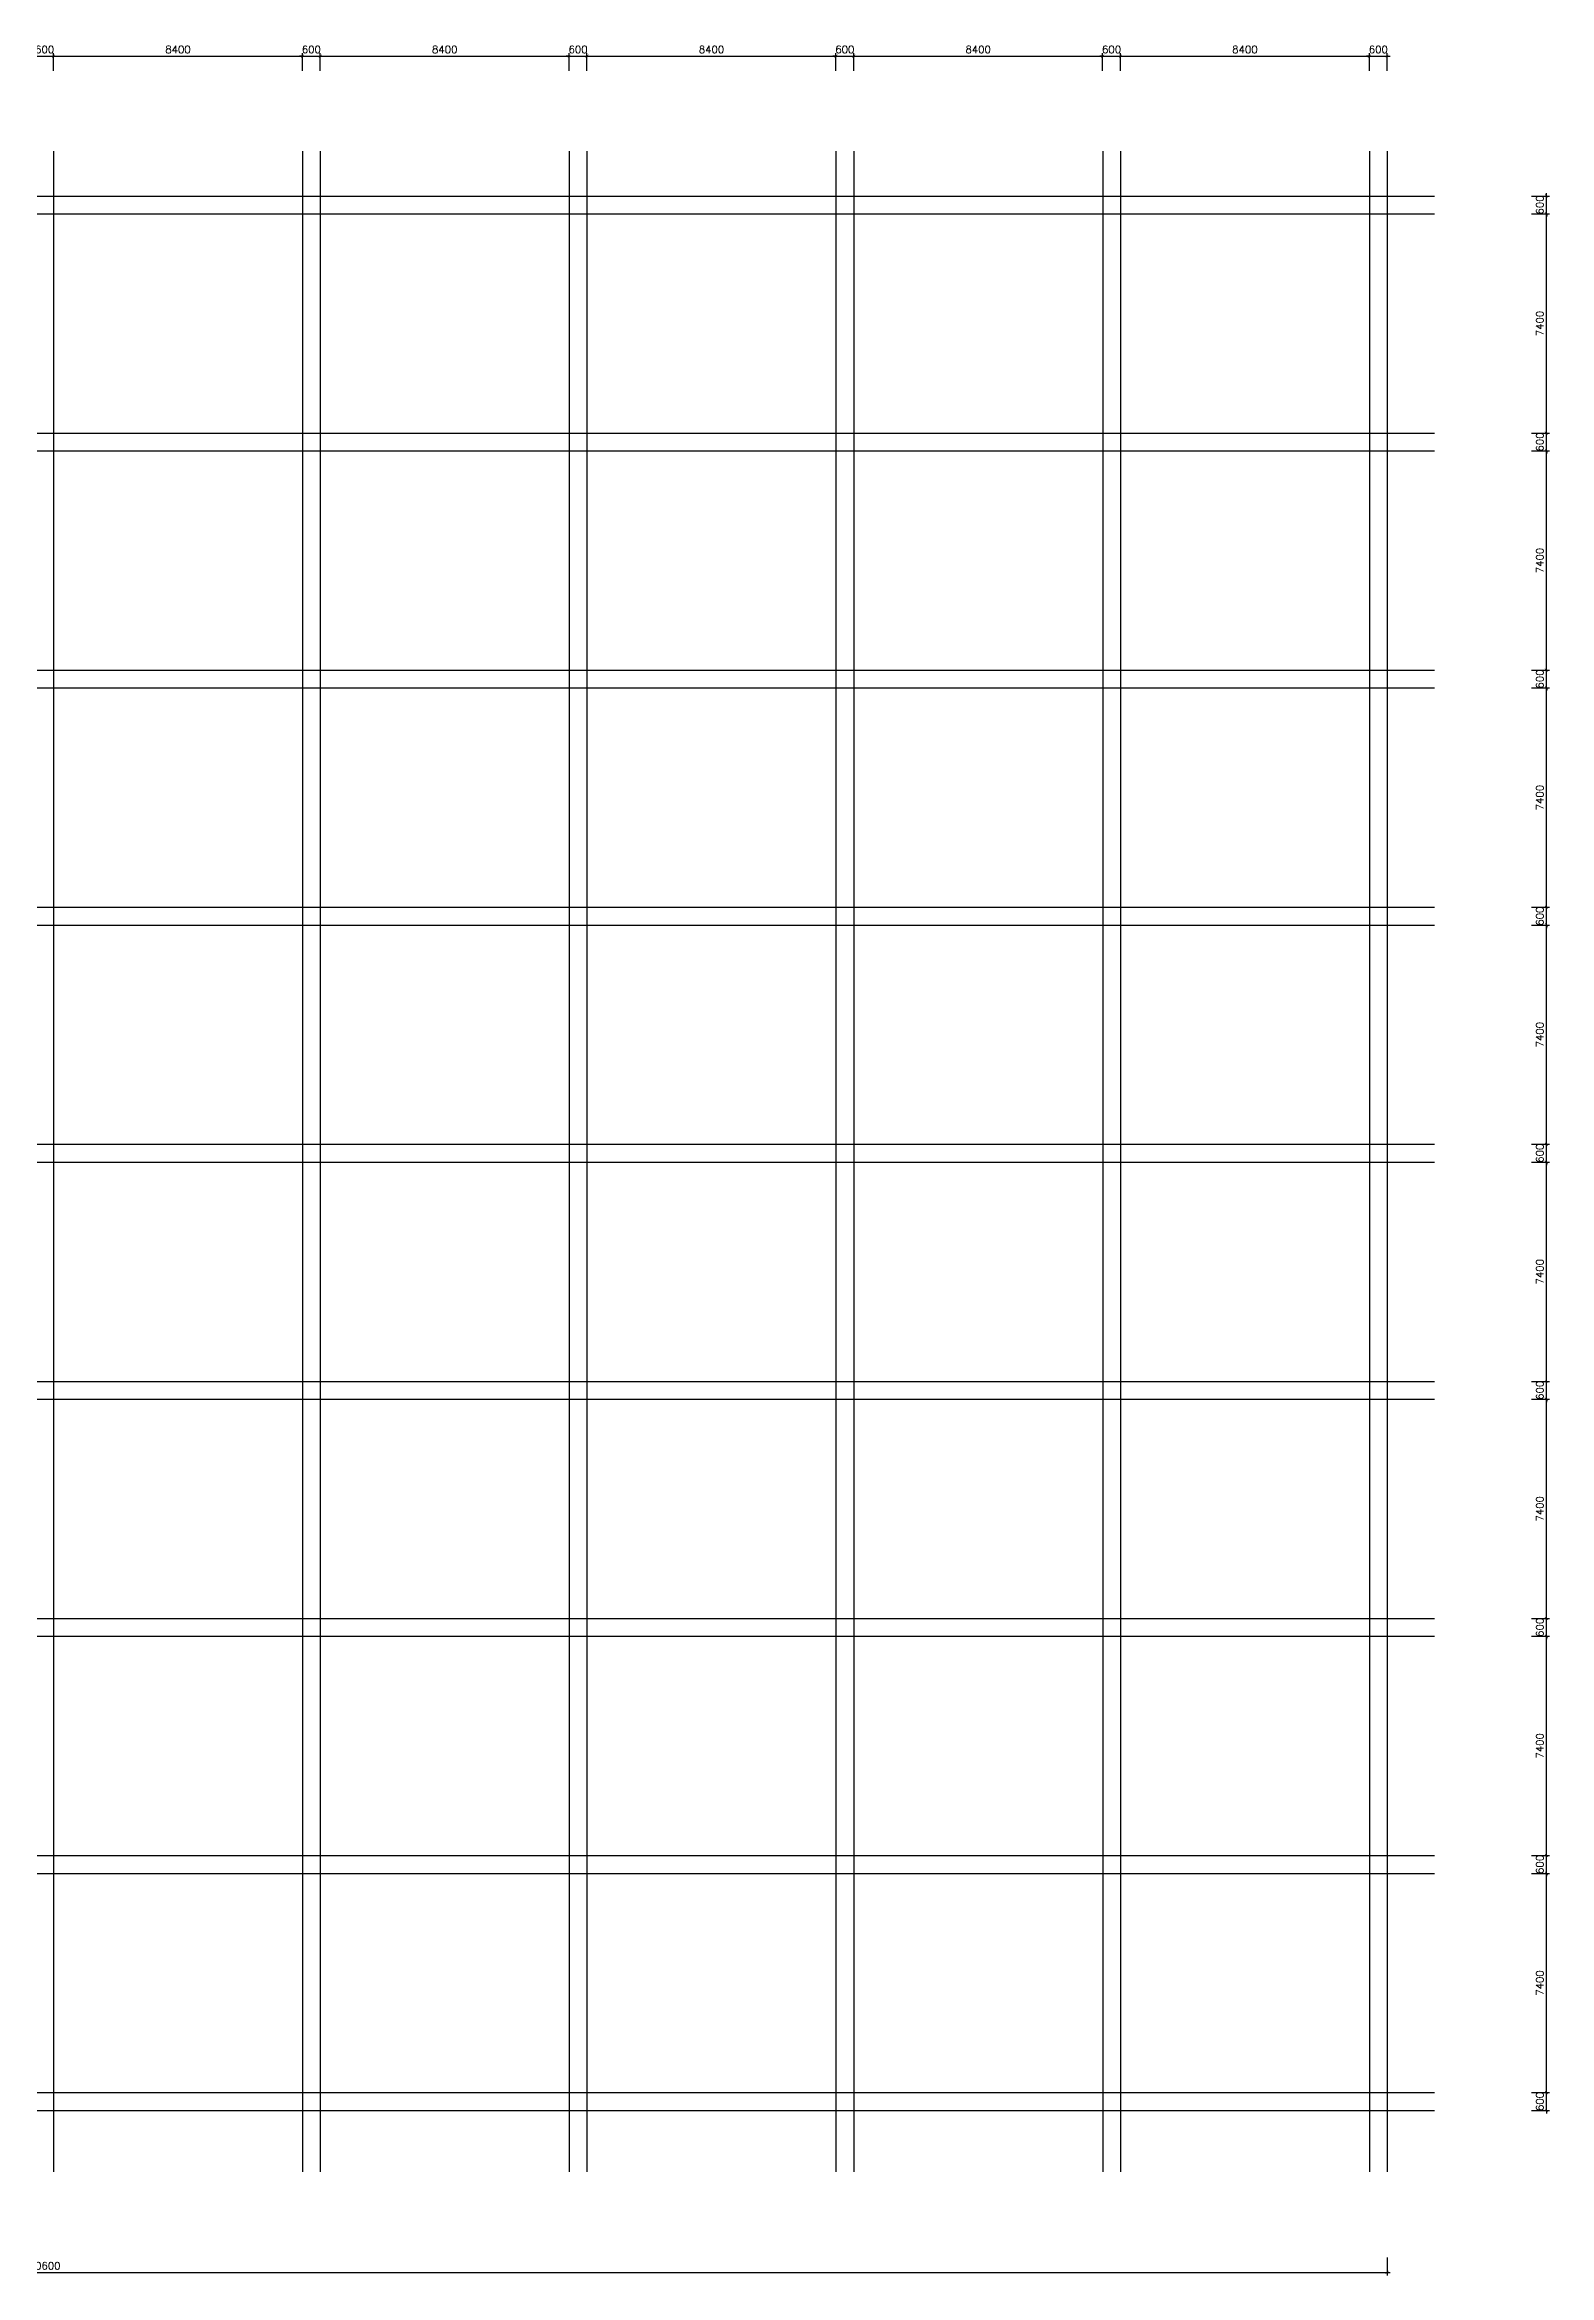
# Model space of a CAD drawing. Header units: millimetres. Extents: x 315931 to 416641, y 124747 to 200024.
# Drawn here: x 365868 to 416641, y 124747 to 200024 of the extents above; entities that cross this region are included whole.
import ezdxf

# ---------------------------------------------------------------- set-up
doc = ezdxf.new("R2010")
doc.units = ezdxf.units.MM
doc.layers.get('Defpoints').update_dxf_attribs({"color": 8})
doc.styles.get("Standard").update_dxf_attribs({"font": 'txt', "bigfont": 'gbcbig.shx'})
doc.dimstyles.new('平面1：100', dxfattribs={"dimscale": 100, "dimtxt": 2.5, "dimasz": 1, "dimexe": 1, "dimexo": 1, "dimgap": 1, "dimtad": 1, "dimdec": 0, "dimtxsty": 'Standard', "dimblk": 'ARCHTICK', "dimcen": 1, "dimdle": 1, "dimclrd": 3, "dimclre": 3, "dimclrt": 4, "dimadec": 0, "dimazin": 0, "dimtfac": 1, "dimtdec": 0, "dimtix": 1, "dimtmove": 2, "dimatfit": 3, "dimldrblk": 'ARCHTICK', "dimfxl": 0, "dimarcsym": 0})

# ---------------------------------------------------------------- blocks, each defined once
blk = doc.blocks.new('_ArchTick')
at = {"color": 0, "linetype": 'ByBlock', "const_width": 0.15}
blk.add_lwpolyline([(-0.5, -0.5), (0.5, 0.5)], dxfattribs=at)
blk = doc.blocks.new('*D43')
at = {"color": 3, "lineweight": -2}
for p, q in [((416541, 130914), (416541, 131014)), ((416041, 130914), (416641, 130914)), ((416041, 130314), (416641, 130314)), ((416541, 130314), (416541, 130914)), ((416541, 130314), (416541, 130214))]:
    blk.add_line(p, q, dxfattribs=at)
at = {"layer": 'Defpoints', "color": 0}
for p in [(412759, 130914), (412759, 130314), (416541, 130914)]:
    blk.add_point(p, dxfattribs=at)
at = {"color": 3, "lineweight": -2, "xscale": 100, "yscale": 100, "zscale": 100}
for p, rotation in [((416541, 130914), 270), ((416541, 130314), 90)]:
    blk.add_blockref('_ArchTick', p, dxfattribs=dict(at, rotation=rotation))
at = {"color": 4, "insert": (416316, 130614), "char_height": 250, "attachment_point": 5, "rotation": 90}
blk.add_mtext('600', dxfattribs=at)
blk = doc.blocks.new('*D44')
at = {"color": 3, "lineweight": -2}
for p, q in [((416041, 138314), (416641, 138314)), ((416541, 130814), (416541, 138414)), ((416041, 130914), (416641, 130914))]:
    blk.add_line(p, q, dxfattribs=at)
at = {"layer": 'Defpoints', "color": 0}
for p in [(412759, 138314), (416541, 138314), (412759, 130914)]:
    blk.add_point(p, dxfattribs=at)
at = {"color": 3, "lineweight": -2, "xscale": 100, "yscale": 100, "zscale": 100}
for p, rotation in [((416541, 138314), 90), ((416541, 130914), 270)]:
    blk.add_blockref('_ArchTick', p, dxfattribs=dict(at, rotation=rotation))
at = {"color": 4, "insert": (416316, 134614), "char_height": 250, "attachment_point": 5, "rotation": 90}
blk.add_mtext('7400', dxfattribs=at)
blk = doc.blocks.new('*D45')
at = {"color": 3, "lineweight": -2}
for p, q in [((416041, 138914), (416641, 138914)), ((416541, 138914), (416541, 139014)), ((416541, 138314), (416541, 138914)), ((416041, 138314), (416641, 138314)), ((416541, 138314), (416541, 138214))]:
    blk.add_line(p, q, dxfattribs=at)
at = {"layer": 'Defpoints', "color": 0}
for p in [(412759, 138914), (416541, 138914), (412759, 138314)]:
    blk.add_point(p, dxfattribs=at)
at = {"color": 3, "lineweight": -2, "xscale": 100, "yscale": 100, "zscale": 100}
for p, rotation in [((416541, 138914), 270), ((416541, 138314), 90)]:
    blk.add_blockref('_ArchTick', p, dxfattribs=dict(at, rotation=rotation))
at = {"color": 4, "insert": (416316, 138614), "char_height": 250, "attachment_point": 5, "rotation": 90}
blk.add_mtext('600', dxfattribs=at)
blk = doc.blocks.new('*D46')
at = {"color": 3, "lineweight": -2}
for p, q in [((416041, 146314), (416641, 146314)), ((416541, 138814), (416541, 146414)), ((416041, 138914), (416641, 138914))]:
    blk.add_line(p, q, dxfattribs=at)
at = {"layer": 'Defpoints', "color": 0}
for p in [(412759, 146314), (416541, 146314), (412759, 138914)]:
    blk.add_point(p, dxfattribs=at)
at = {"color": 3, "lineweight": -2, "xscale": 100, "yscale": 100, "zscale": 100}
for p, rotation in [((416541, 146314), 90), ((416541, 138914), 270)]:
    blk.add_blockref('_ArchTick', p, dxfattribs=dict(at, rotation=rotation))
at = {"color": 4, "insert": (416316, 142614), "char_height": 250, "attachment_point": 5, "rotation": 90}
blk.add_mtext('7400', dxfattribs=at)
blk = doc.blocks.new('*D47')
at = {"color": 3, "lineweight": -2}
for p, q in [((416041, 146914), (416641, 146914)), ((416541, 146914), (416541, 147014)), ((416541, 146314), (416541, 146914)), ((416041, 146314), (416641, 146314)), ((416541, 146314), (416541, 146214))]:
    blk.add_line(p, q, dxfattribs=at)
at = {"layer": 'Defpoints', "color": 0}
for p in [(412759, 146914), (416541, 146914), (412759, 146314)]:
    blk.add_point(p, dxfattribs=at)
at = {"color": 3, "lineweight": -2, "xscale": 100, "yscale": 100, "zscale": 100}
for p, rotation in [((416541, 146914), 270), ((416541, 146314), 90)]:
    blk.add_blockref('_ArchTick', p, dxfattribs=dict(at, rotation=rotation))
at = {"color": 4, "insert": (416316, 146614), "char_height": 250, "attachment_point": 5, "rotation": 90}
blk.add_mtext('600', dxfattribs=at)
blk = doc.blocks.new('*D48')
at = {"color": 3, "lineweight": -2}
for p, q in [((416541, 146814), (416541, 154414)), ((416041, 154314), (416641, 154314)), ((416041, 146914), (416641, 146914))]:
    blk.add_line(p, q, dxfattribs=at)
at = {"layer": 'Defpoints', "color": 0}
for p in [(412759, 154314), (416541, 154314), (412759, 146914)]:
    blk.add_point(p, dxfattribs=at)
at = {"color": 3, "lineweight": -2, "xscale": 100, "yscale": 100, "zscale": 100}
for p, rotation in [((416541, 154314), 90), ((416541, 146914), 270)]:
    blk.add_blockref('_ArchTick', p, dxfattribs=dict(at, rotation=rotation))
at = {"color": 4, "insert": (416316, 150614), "char_height": 250, "attachment_point": 5, "rotation": 90}
blk.add_mtext('7400', dxfattribs=at)
blk = doc.blocks.new('*D49')
at = {"color": 3, "lineweight": -2}
for p, q in [((416041, 154914), (416641, 154914)), ((416541, 154914), (416541, 155014)), ((416541, 154314), (416541, 154914)), ((416041, 154314), (416641, 154314)), ((416541, 154314), (416541, 154214))]:
    blk.add_line(p, q, dxfattribs=at)
at = {"layer": 'Defpoints', "color": 0}
for p in [(412759, 154914), (416541, 154914), (412759, 154314)]:
    blk.add_point(p, dxfattribs=at)
at = {"color": 3, "lineweight": -2, "xscale": 100, "yscale": 100, "zscale": 100}
for p, rotation in [((416541, 154914), 270), ((416541, 154314), 90)]:
    blk.add_blockref('_ArchTick', p, dxfattribs=dict(at, rotation=rotation))
at = {"color": 4, "insert": (416316, 154614), "char_height": 250, "attachment_point": 5, "rotation": 90}
blk.add_mtext('600', dxfattribs=at)
blk = doc.blocks.new('*D50')
at = {"color": 3, "lineweight": -2}
for p, q in [((416041, 162314), (416641, 162314)), ((416541, 154814), (416541, 162414)), ((416041, 154914), (416641, 154914))]:
    blk.add_line(p, q, dxfattribs=at)
at = {"layer": 'Defpoints', "color": 0}
for p in [(412759, 162314), (416541, 162314), (412759, 154914)]:
    blk.add_point(p, dxfattribs=at)
at = {"color": 3, "lineweight": -2, "xscale": 100, "yscale": 100, "zscale": 100}
for p, rotation in [((416541, 162314), 90), ((416541, 154914), 270)]:
    blk.add_blockref('_ArchTick', p, dxfattribs=dict(at, rotation=rotation))
at = {"color": 4, "insert": (416316, 158614), "char_height": 250, "attachment_point": 5, "rotation": 90}
blk.add_mtext('7400', dxfattribs=at)
blk = doc.blocks.new('*D51')
at = {"color": 3, "lineweight": -2}
for p, q in [((416041, 162914), (416641, 162914)), ((416541, 162914), (416541, 163014)), ((416541, 162314), (416541, 162914)), ((416041, 162314), (416641, 162314)), ((416541, 162314), (416541, 162214))]:
    blk.add_line(p, q, dxfattribs=at)
at = {"layer": 'Defpoints', "color": 0}
for p in [(412759, 162914), (416541, 162914), (412759, 162314)]:
    blk.add_point(p, dxfattribs=at)
at = {"color": 3, "lineweight": -2, "xscale": 100, "yscale": 100, "zscale": 100}
for p, rotation in [((416541, 162914), 270), ((416541, 162314), 90)]:
    blk.add_blockref('_ArchTick', p, dxfattribs=dict(at, rotation=rotation))
at = {"color": 4, "insert": (416316, 162614), "char_height": 250, "attachment_point": 5, "rotation": 90}
blk.add_mtext('600', dxfattribs=at)
blk = doc.blocks.new('*D52')
at = {"color": 3, "lineweight": -2}
for p, q in [((416041, 170314), (416641, 170314)), ((416541, 162814), (416541, 170414)), ((416041, 162914), (416641, 162914))]:
    blk.add_line(p, q, dxfattribs=at)
at = {"layer": 'Defpoints', "color": 0}
for p in [(412759, 170314), (416541, 170314), (412759, 162914)]:
    blk.add_point(p, dxfattribs=at)
at = {"color": 3, "lineweight": -2, "xscale": 100, "yscale": 100, "zscale": 100}
for p, rotation in [((416541, 170314), 90), ((416541, 162914), 270)]:
    blk.add_blockref('_ArchTick', p, dxfattribs=dict(at, rotation=rotation))
at = {"color": 4, "insert": (416316, 166614), "char_height": 250, "attachment_point": 5, "rotation": 90}
blk.add_mtext('7400', dxfattribs=at)
blk = doc.blocks.new('*D53')
at = {"color": 3, "lineweight": -2}
for p, q in [((416041, 170914), (416641, 170914)), ((416541, 170914), (416541, 171014)), ((416541, 170314), (416541, 170914)), ((416041, 170314), (416641, 170314)), ((416541, 170314), (416541, 170214))]:
    blk.add_line(p, q, dxfattribs=at)
at = {"layer": 'Defpoints', "color": 0}
for p in [(412759, 170914), (416541, 170914), (412759, 170314)]:
    blk.add_point(p, dxfattribs=at)
at = {"color": 3, "lineweight": -2, "xscale": 100, "yscale": 100, "zscale": 100}
for p, rotation in [((416541, 170914), 270), ((416541, 170314), 90)]:
    blk.add_blockref('_ArchTick', p, dxfattribs=dict(at, rotation=rotation))
at = {"color": 4, "insert": (416316, 170614), "char_height": 250, "attachment_point": 5, "rotation": 90}
blk.add_mtext('600', dxfattribs=at)
blk = doc.blocks.new('*D54')
at = {"color": 3, "lineweight": -2}
for p, q in [((416541, 170814), (416541, 178414)), ((416041, 178314), (416641, 178314)), ((416041, 170914), (416641, 170914))]:
    blk.add_line(p, q, dxfattribs=at)
at = {"layer": 'Defpoints', "color": 0}
for p in [(412759, 178314), (416541, 178314), (412759, 170914)]:
    blk.add_point(p, dxfattribs=at)
at = {"color": 3, "lineweight": -2, "xscale": 100, "yscale": 100, "zscale": 100}
for p, rotation in [((416541, 178314), 90), ((416541, 170914), 270)]:
    blk.add_blockref('_ArchTick', p, dxfattribs=dict(at, rotation=rotation))
at = {"color": 4, "insert": (416316, 174614), "char_height": 250, "attachment_point": 5, "rotation": 90}
blk.add_mtext('7400', dxfattribs=at)
blk = doc.blocks.new('*D55')
at = {"color": 3, "lineweight": -2}
for p, q in [((416041, 178914), (416641, 178914)), ((416541, 178914), (416541, 179014)), ((416541, 178314), (416541, 178914)), ((416041, 178314), (416641, 178314)), ((416541, 178314), (416541, 178214))]:
    blk.add_line(p, q, dxfattribs=at)
at = {"layer": 'Defpoints', "color": 0}
for p in [(412759, 178914), (416541, 178914), (412759, 178314)]:
    blk.add_point(p, dxfattribs=at)
at = {"color": 3, "lineweight": -2, "xscale": 100, "yscale": 100, "zscale": 100}
for p, rotation in [((416541, 178914), 270), ((416541, 178314), 90)]:
    blk.add_blockref('_ArchTick', p, dxfattribs=dict(at, rotation=rotation))
at = {"color": 4, "insert": (416316, 178614), "char_height": 250, "attachment_point": 5, "rotation": 90}
blk.add_mtext('600', dxfattribs=at)
blk = doc.blocks.new('*D56')
at = {"color": 3, "lineweight": -2}
for p, q in [((416041, 186314), (416641, 186314)), ((416541, 178814), (416541, 186414)), ((416041, 178914), (416641, 178914))]:
    blk.add_line(p, q, dxfattribs=at)
at = {"layer": 'Defpoints', "color": 0}
for p in [(412759, 186314), (416541, 186314), (412759, 178914)]:
    blk.add_point(p, dxfattribs=at)
at = {"color": 3, "lineweight": -2, "xscale": 100, "yscale": 100, "zscale": 100}
for p, rotation in [((416541, 186314), 90), ((416541, 178914), 270)]:
    blk.add_blockref('_ArchTick', p, dxfattribs=dict(at, rotation=rotation))
at = {"color": 4, "insert": (416316, 182614), "char_height": 250, "attachment_point": 5, "rotation": 90}
blk.add_mtext('7400', dxfattribs=at)
blk = doc.blocks.new('*D57')
at = {"color": 3, "lineweight": -2}
for p, q in [((416041, 186914), (416641, 186914)), ((416541, 186914), (416541, 187014)), ((416541, 186314), (416541, 186914)), ((416041, 186314), (416641, 186314)), ((416541, 186314), (416541, 186214))]:
    blk.add_line(p, q, dxfattribs=at)
at = {"layer": 'Defpoints', "color": 0}
for p in [(412759, 186914), (416541, 186914), (412759, 186314)]:
    blk.add_point(p, dxfattribs=at)
at = {"color": 3, "lineweight": -2, "xscale": 100, "yscale": 100, "zscale": 100}
for p, rotation in [((416541, 186914), 270), ((416541, 186314), 90)]:
    blk.add_blockref('_ArchTick', p, dxfattribs=dict(at, rotation=rotation))
at = {"color": 4, "insert": (416316, 186614), "char_height": 250, "attachment_point": 5, "rotation": 90}
blk.add_mtext('600', dxfattribs=at)
blk = doc.blocks.new('*D58')
at = {"color": 3, "lineweight": -2}
for p, q in [((416041, 194314), (416641, 194314)), ((416541, 186814), (416541, 194414)), ((416041, 186914), (416641, 186914))]:
    blk.add_line(p, q, dxfattribs=at)
at = {"layer": 'Defpoints', "color": 0}
for p in [(412759, 194314), (416541, 194314), (412759, 186914)]:
    blk.add_point(p, dxfattribs=at)
at = {"color": 3, "lineweight": -2, "xscale": 100, "yscale": 100, "zscale": 100}
for p, rotation in [((416541, 194314), 90), ((416541, 186914), 270)]:
    blk.add_blockref('_ArchTick', p, dxfattribs=dict(at, rotation=rotation))
at = {"color": 4, "insert": (416316, 190614), "char_height": 250, "attachment_point": 5, "rotation": 90}
blk.add_mtext('7400', dxfattribs=at)
blk = doc.blocks.new('*D59')
at = {"color": 3, "lineweight": -2}
for p, q in [((416541, 194914), (416541, 195014)), ((416041, 194914), (416641, 194914)), ((416041, 194314), (416641, 194314)), ((416541, 194314), (416541, 194914)), ((416541, 194314), (416541, 194214))]:
    blk.add_line(p, q, dxfattribs=at)
at = {"layer": 'Defpoints', "color": 0}
for p in [(412759, 194914), (412759, 194314), (416541, 194914)]:
    blk.add_point(p, dxfattribs=at)
at = {"color": 3, "lineweight": -2, "xscale": 100, "yscale": 100, "zscale": 100}
for p, rotation in [((416541, 194914), 270), ((416541, 194314), 90)]:
    blk.add_blockref('_ArchTick', p, dxfattribs=dict(at, rotation=rotation))
at = {"color": 4, "insert": (416316, 194614), "char_height": 250, "attachment_point": 5, "rotation": 90}
blk.add_mtext('600', dxfattribs=at)
blk = doc.blocks.new('*D70')
at = {"color": 3, "lineweight": -2}
for p, q in [((365568, 199635), (365468, 199635)), ((365568, 199135), (365568, 199735)), ((365568, 199635), (366168, 199635)), ((366168, 199135), (366168, 199735)), ((366168, 199635), (366268, 199635))]:
    blk.add_line(p, q, dxfattribs=at)
at = {"layer": 'Defpoints', "color": 0}
for p in [(366168, 199635), (365568, 196427), (366168, 196427)]:
    blk.add_point(p, dxfattribs=at)
at = {"color": 3, "lineweight": -2, "xscale": 100, "yscale": 100, "zscale": 100}
blk.add_blockref('_ArchTick', (365568, 199635), dxfattribs=at)
at = {"color": 3, "lineweight": -2, "xscale": 100, "yscale": 100, "zscale": 100, "rotation": 180}
blk.add_blockref('_ArchTick', (366168, 199635), dxfattribs=at)
at = {"color": 4, "insert": (365868, 199860), "char_height": 250, "attachment_point": 5}
blk.add_mtext('600', dxfattribs=at)
blk = doc.blocks.new('*D71')
at = {"color": 3, "lineweight": -2}
for p, q in [((366068, 199635), (374668, 199635)), ((366168, 199135), (366168, 199735)), ((374568, 199135), (374568, 199735))]:
    blk.add_line(p, q, dxfattribs=at)
at = {"layer": 'Defpoints', "color": 0}
for p in [(374568, 199635), (366168, 196427), (374568, 196427)]:
    blk.add_point(p, dxfattribs=at)
at = {"color": 3, "lineweight": -2, "xscale": 100, "yscale": 100, "zscale": 100, "rotation": 180}
blk.add_blockref('_ArchTick', (366168, 199635), dxfattribs=at)
at = {"color": 3, "lineweight": -2, "xscale": 100, "yscale": 100, "zscale": 100}
blk.add_blockref('_ArchTick', (374568, 199635), dxfattribs=at)
at = {"color": 4, "insert": (370368, 199860), "char_height": 250, "attachment_point": 5}
blk.add_mtext('8400', dxfattribs=at)
blk = doc.blocks.new('*D72')
at = {"color": 3, "lineweight": -2}
for p, q in [((374568, 199635), (374468, 199635)), ((374568, 199135), (374568, 199735)), ((374568, 199635), (375168, 199635)), ((375168, 199135), (375168, 199735)), ((375168, 199635), (375268, 199635))]:
    blk.add_line(p, q, dxfattribs=at)
at = {"layer": 'Defpoints', "color": 0}
for p in [(375168, 199635), (374568, 196427), (375168, 196427)]:
    blk.add_point(p, dxfattribs=at)
at = {"color": 3, "lineweight": -2, "xscale": 100, "yscale": 100, "zscale": 100}
blk.add_blockref('_ArchTick', (374568, 199635), dxfattribs=at)
at = {"color": 3, "lineweight": -2, "xscale": 100, "yscale": 100, "zscale": 100, "rotation": 180}
blk.add_blockref('_ArchTick', (375168, 199635), dxfattribs=at)
at = {"color": 4, "insert": (374868, 199860), "char_height": 250, "attachment_point": 5}
blk.add_mtext('600', dxfattribs=at)
blk = doc.blocks.new('*D73')
at = {"color": 3, "lineweight": -2}
for p, q in [((375068, 199635), (383668, 199635)), ((375168, 199135), (375168, 199735)), ((383568, 199135), (383568, 199735))]:
    blk.add_line(p, q, dxfattribs=at)
at = {"layer": 'Defpoints', "color": 0}
for p in [(383568, 199635), (375168, 196427), (383568, 196427)]:
    blk.add_point(p, dxfattribs=at)
at = {"color": 3, "lineweight": -2, "xscale": 100, "yscale": 100, "zscale": 100, "rotation": 180}
blk.add_blockref('_ArchTick', (375168, 199635), dxfattribs=at)
at = {"color": 3, "lineweight": -2, "xscale": 100, "yscale": 100, "zscale": 100}
blk.add_blockref('_ArchTick', (383568, 199635), dxfattribs=at)
at = {"color": 4, "insert": (379368, 199860), "char_height": 250, "attachment_point": 5}
blk.add_mtext('8400', dxfattribs=at)
blk = doc.blocks.new('*D74')
at = {"color": 3, "lineweight": -2}
for p, q in [((383568, 199635), (383468, 199635)), ((383568, 199135), (383568, 199735)), ((383568, 199635), (384168, 199635)), ((384168, 199135), (384168, 199735)), ((384168, 199635), (384268, 199635))]:
    blk.add_line(p, q, dxfattribs=at)
at = {"layer": 'Defpoints', "color": 0}
for p in [(384168, 199635), (383568, 196427), (384168, 196427)]:
    blk.add_point(p, dxfattribs=at)
at = {"color": 3, "lineweight": -2, "xscale": 100, "yscale": 100, "zscale": 100}
blk.add_blockref('_ArchTick', (383568, 199635), dxfattribs=at)
at = {"color": 3, "lineweight": -2, "xscale": 100, "yscale": 100, "zscale": 100, "rotation": 180}
blk.add_blockref('_ArchTick', (384168, 199635), dxfattribs=at)
at = {"color": 4, "insert": (383868, 199860), "char_height": 250, "attachment_point": 5}
blk.add_mtext('600', dxfattribs=at)
blk = doc.blocks.new('*D75')
at = {"color": 3, "lineweight": -2}
for p, q in [((384068, 199635), (392668, 199635)), ((384168, 199135), (384168, 199735)), ((392568, 199135), (392568, 199735))]:
    blk.add_line(p, q, dxfattribs=at)
at = {"layer": 'Defpoints', "color": 0}
for p in [(392568, 199635), (384168, 196427), (392568, 196427)]:
    blk.add_point(p, dxfattribs=at)
at = {"color": 3, "lineweight": -2, "xscale": 100, "yscale": 100, "zscale": 100, "rotation": 180}
blk.add_blockref('_ArchTick', (384168, 199635), dxfattribs=at)
at = {"color": 3, "lineweight": -2, "xscale": 100, "yscale": 100, "zscale": 100}
blk.add_blockref('_ArchTick', (392568, 199635), dxfattribs=at)
at = {"color": 4, "insert": (388368, 199860), "char_height": 250, "attachment_point": 5}
blk.add_mtext('8400', dxfattribs=at)
blk = doc.blocks.new('*D76')
at = {"color": 3, "lineweight": -2}
for p, q in [((392568, 199635), (392468, 199635)), ((392568, 199135), (392568, 199735)), ((392568, 199635), (393168, 199635)), ((393168, 199135), (393168, 199735)), ((393168, 199635), (393268, 199635))]:
    blk.add_line(p, q, dxfattribs=at)
at = {"layer": 'Defpoints', "color": 0}
for p in [(393168, 199635), (392568, 196427), (393168, 196427)]:
    blk.add_point(p, dxfattribs=at)
at = {"color": 3, "lineweight": -2, "xscale": 100, "yscale": 100, "zscale": 100}
blk.add_blockref('_ArchTick', (392568, 199635), dxfattribs=at)
at = {"color": 3, "lineweight": -2, "xscale": 100, "yscale": 100, "zscale": 100, "rotation": 180}
blk.add_blockref('_ArchTick', (393168, 199635), dxfattribs=at)
at = {"color": 4, "insert": (392868, 199860), "char_height": 250, "attachment_point": 5}
blk.add_mtext('600', dxfattribs=at)
blk = doc.blocks.new('*D77')
at = {"color": 3, "lineweight": -2}
for p, q in [((393068, 199635), (401668, 199635)), ((393168, 199135), (393168, 199735)), ((401568, 199135), (401568, 199735))]:
    blk.add_line(p, q, dxfattribs=at)
at = {"layer": 'Defpoints', "color": 0}
for p in [(401568, 199635), (393168, 196427), (401568, 196427)]:
    blk.add_point(p, dxfattribs=at)
at = {"color": 3, "lineweight": -2, "xscale": 100, "yscale": 100, "zscale": 100, "rotation": 180}
blk.add_blockref('_ArchTick', (393168, 199635), dxfattribs=at)
at = {"color": 3, "lineweight": -2, "xscale": 100, "yscale": 100, "zscale": 100}
blk.add_blockref('_ArchTick', (401568, 199635), dxfattribs=at)
at = {"color": 4, "insert": (397368, 199860), "char_height": 250, "attachment_point": 5}
blk.add_mtext('8400', dxfattribs=at)
blk = doc.blocks.new('*D78')
at = {"color": 3, "lineweight": -2}
for p, q in [((401568, 199635), (401468, 199635)), ((401568, 199135), (401568, 199735)), ((401568, 199635), (402168, 199635)), ((402168, 199135), (402168, 199735)), ((402168, 199635), (402268, 199635))]:
    blk.add_line(p, q, dxfattribs=at)
at = {"layer": 'Defpoints', "color": 0}
for p in [(402168, 199635), (401568, 196427), (402168, 196427)]:
    blk.add_point(p, dxfattribs=at)
at = {"color": 3, "lineweight": -2, "xscale": 100, "yscale": 100, "zscale": 100}
blk.add_blockref('_ArchTick', (401568, 199635), dxfattribs=at)
at = {"color": 3, "lineweight": -2, "xscale": 100, "yscale": 100, "zscale": 100, "rotation": 180}
blk.add_blockref('_ArchTick', (402168, 199635), dxfattribs=at)
at = {"color": 4, "insert": (401868, 199860), "char_height": 250, "attachment_point": 5}
blk.add_mtext('600', dxfattribs=at)
blk = doc.blocks.new('*D79')
at = {"color": 3, "lineweight": -2}
for p, q in [((402068, 199635), (410668, 199635)), ((402168, 199135), (402168, 199735)), ((410568, 199135), (410568, 199735))]:
    blk.add_line(p, q, dxfattribs=at)
at = {"layer": 'Defpoints', "color": 0}
for p in [(410568, 199635), (402168, 196427), (410568, 196427)]:
    blk.add_point(p, dxfattribs=at)
at = {"color": 3, "lineweight": -2, "xscale": 100, "yscale": 100, "zscale": 100, "rotation": 180}
blk.add_blockref('_ArchTick', (402168, 199635), dxfattribs=at)
at = {"color": 3, "lineweight": -2, "xscale": 100, "yscale": 100, "zscale": 100}
blk.add_blockref('_ArchTick', (410568, 199635), dxfattribs=at)
at = {"color": 4, "insert": (406368, 199860), "char_height": 250, "attachment_point": 5}
blk.add_mtext('8400', dxfattribs=at)
blk = doc.blocks.new('*D80')
at = {"color": 3, "lineweight": -2}
for p, q in [((410568, 199635), (410468, 199635)), ((410568, 199135), (410568, 199735)), ((410568, 199635), (411168, 199635)), ((411168, 199135), (411168, 199735)), ((411168, 199635), (411268, 199635))]:
    blk.add_line(p, q, dxfattribs=at)
at = {"layer": 'Defpoints', "color": 0}
for p in [(411168, 199635), (410568, 196427), (411168, 196427)]:
    blk.add_point(p, dxfattribs=at)
at = {"color": 3, "lineweight": -2, "xscale": 100, "yscale": 100, "zscale": 100}
blk.add_blockref('_ArchTick', (410568, 199635), dxfattribs=at)
at = {"color": 3, "lineweight": -2, "xscale": 100, "yscale": 100, "zscale": 100, "rotation": 180}
blk.add_blockref('_ArchTick', (411168, 199635), dxfattribs=at)
at = {"color": 4, "insert": (410868, 199860), "char_height": 250, "attachment_point": 5}
blk.add_mtext('600', dxfattribs=at)
blk = doc.blocks.new('*D82')
at = {"color": 3, "lineweight": -2}
for p, q in [((320568, 125347), (320568, 124747)), ((411168, 125347), (411168, 124747)), ((320468, 124847), (411268, 124847))]:
    blk.add_line(p, q, dxfattribs=at)
at = {"layer": 'Defpoints', "color": 0}
for p in [(320568, 128240), (411168, 128240), (411168, 124847)]:
    blk.add_point(p, dxfattribs=at)
at = {"color": 3, "lineweight": -2, "xscale": 100, "yscale": 100, "zscale": 100, "rotation": 180}
blk.add_blockref('_ArchTick', (320568, 124847), dxfattribs=at)
at = {"color": 3, "lineweight": -2, "xscale": 100, "yscale": 100, "zscale": 100}
blk.add_blockref('_ArchTick', (411168, 124847), dxfattribs=at)
at = {"color": 4, "insert": (365868, 125072), "char_height": 250, "attachment_point": 5}
blk.add_mtext('90600', dxfattribs=at)

msp = doc.modelspace()

# ---------------------------------------------------------------- linework, layer by layer
for p, q in [((366168.3, 196426.9), (366168.3, 128240.1)), ((374568.3, 196426.9), (374568.3, 128240.1)), ((375168.3, 196426.9), (375168.3, 128240.1)), ((383568.3, 196426.9), (383568.3, 128240.1)), ((384168.3, 196426.9), (384168.3, 128240.1)), ((392568.3, 196426.9), (392568.3, 128240.1)), ((393168.3, 196426.9), (393168.3, 128240.1)), ((401568.3, 196426.9), (401568.3, 128240.1)), ((402168.3, 196426.9), (402168.3, 128240.1)), ((410568.3, 196426.9), (410568.3, 128240.1)), ((411168.3, 196426.9), (411168.3, 128240.1)), ((319249.6, 194914), (412758.9, 194914)), ((319249.6, 194314), (412758.9, 194314)), ((319249.6, 186914), (412758.9, 186914)), ((319249.6, 186314), (412758.9, 186314)), ((319249.6, 178914), (412758.9, 178914)), ((319249.6, 178314), (412758.9, 178314)), ((319249.6, 170914), (412758.9, 170914)), ((319249.6, 170314), (412758.9, 170314)), ((319249.6, 162914), (412758.9, 162914)), ((319249.6, 162314), (412758.9, 162314)), ((319249.6, 154914), (412758.9, 154914)), ((319249.6, 154314), (412758.9, 154314)), ((319249.6, 146914), (412758.9, 146914)), ((319249.6, 146314), (412758.9, 146314)), ((319249.6, 138914), (412758.9, 138914)), ((319249.6, 138314), (412758.9, 138314)), ((319249.6, 130914), (412758.9, 130914)), ((319249.6, 130314), (412758.9, 130314))]:
    msp.add_line(p, q)

# ---------------------------------------------------------------- dimensions: what is measured, and where the dimension line sits
for base, p1, p2, picture, middle in [((366168.3, 199634.7), (365568.3, 196426.9), (366168.3, 196426.9), '*D70', (365868.3, 199859.7)), ((374568.3, 199634.7), (366168.3, 196426.9), (374568.3, 196426.9), '*D71', (370368.3, 199859.7)), ((375168.3, 199634.7), (374568.3, 196426.9), (375168.3, 196426.9), '*D72', (374868.3, 199859.7)), ((383568.3, 199634.7), (375168.3, 196426.9), (383568.3, 196426.9), '*D73', (379368.3, 199859.7)), ((384168.3, 199634.7), (383568.3, 196426.9), (384168.3, 196426.9), '*D74', (383868.3, 199859.7)), ((392568.3, 199634.7), (384168.3, 196426.9), (392568.3, 196426.9), '*D75', (388368.3, 199859.7)), ((393168.3, 199634.7), (392568.3, 196426.9), (393168.3, 196426.9), '*D76', (392868.3, 199859.7)), ((401568.3, 199634.7), (393168.3, 196426.9), (401568.3, 196426.9), '*D77', (397368.3, 199859.7)), ((402168.3, 199634.7), (401568.3, 196426.9), (402168.3, 196426.9), '*D78', (401868.3, 199859.7)), ((410568.3, 199634.7), (402168.3, 196426.9), (410568.3, 196426.9), '*D79', (406368.3, 199859.7)), ((411168.3, 199634.7), (410568.3, 196426.9), (411168.3, 196426.9), '*D80', (410868.3, 199859.7)), ((411168.3, 124846.9), (320568.3, 128240.1), (411168.3, 128240.1), '*D82', (365868.3, 125071.9))]:
    dim = msp.add_linear_dim(base=base, p1=p1, p2=p2, dimstyle='平面1：100')
    dim.commit()
    dim.dimension.update_dxf_attribs({"geometry": picture, "text_midpoint": middle})
for base, p1, p2, picture, middle in [((416540.7, 194914), (412758.9, 194314), (412758.9, 194914), '*D59', (416315.7, 194614)), ((416540.7, 194314), (412758.9, 186914), (412758.9, 194314), '*D58', (416315.7, 190614)), ((416540.7, 186914), (412758.9, 186314), (412758.9, 186914), '*D57', (416315.7, 186614)), ((416540.7, 186314), (412758.9, 178914), (412758.9, 186314), '*D56', (416315.7, 182614)), ((416540.7, 178914), (412758.9, 178314), (412758.9, 178914), '*D55', (416315.7, 178614)), ((416540.7, 178314), (412758.9, 170914), (412758.9, 178314), '*D54', (416315.7, 174614)), ((416540.7, 170914), (412758.9, 170314), (412758.9, 170914), '*D53', (416315.7, 170614)), ((416540.7, 170314), (412758.9, 162914), (412758.9, 170314), '*D52', (416315.7, 166614)), ((416540.7, 162914), (412758.9, 162314), (412758.9, 162914), '*D51', (416315.7, 162614)), ((416540.7, 162314), (412758.9, 154914), (412758.9, 162314), '*D50', (416315.7, 158614)), ((416540.7, 154914), (412758.9, 154314), (412758.9, 154914), '*D49', (416315.7, 154614)), ((416540.7, 154314), (412758.9, 146914), (412758.9, 154314), '*D48', (416315.7, 150614)), ((416540.7, 146914), (412758.9, 146314), (412758.9, 146914), '*D47', (416315.7, 146614)), ((416540.7, 146314), (412758.9, 138914), (412758.9, 146314), '*D46', (416315.7, 142614)), ((416540.7, 138914), (412758.9, 138314), (412758.9, 138914), '*D45', (416315.7, 138614)), ((416540.7, 138314), (412758.9, 130914), (412758.9, 138314), '*D44', (416315.7, 134614)), ((416540.7, 130914), (412758.9, 130314), (412758.9, 130914), '*D43', (416315.7, 130614))]:
    dim = msp.add_linear_dim(base=base, p1=p1, p2=p2, angle=270, dimstyle='平面1：100')
    dim.commit()
    dim.dimension.update_dxf_attribs({"geometry": picture, "text_midpoint": middle})

doc.saveas('drawing.dxf')
